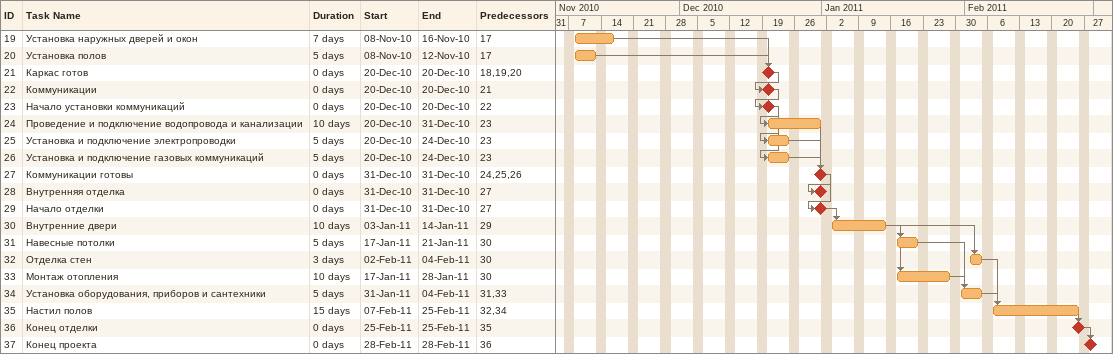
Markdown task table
| ID | Task | Duration | Start | Finish | Predecessors |
|---|---|---|---|---|---|
| 19 | Установка наружных дверей и окон | 7d | 2010-11-08 | 2010-11-16 | 17 |
| 20 | Установка полов | 5d | 2010-11-08 | 2010-11-12 | 17 |
| 21 | Каркас готов | 0d | 2010-12-20 | 2010-12-20 | 18, 19, 20 |
| 22 | Коммуникации | 0d | 2010-12-20 | 2010-12-20 | 21 |
| 23 | Начало установки коммуникаций | 0d | 2010-12-20 | 2010-12-20 | 22 |
| 24 | Проведение и подключение водопровода и канализации | 10d | 2010-12-20 | 2010-12-31 | 23 |
| 25 | Установка и подключение электропроводки | 5d | 2010-12-20 | 2010-12-24 | 23 |
| 26 | Установка и подключение газовых коммуникаций | 5d | 2010-12-20 | 2010-12-24 | 23 |
| 27 | Коммуникации готовы | 0d | 2010-12-31 | 2010-12-31 | 24, 25, 26 |
| 28 | Внутренняя отделка | 0d | 2010-12-31 | 2010-12-31 | 27 |
| 29 | Начало отделки | 0d | 2010-12-31 | 2010-12-31 | 27 |
| 30 | Внутренние двери | 10d | 2011-01-03 | 2011-01-14 | 29 |
| 31 | Навесные потолки | 5d | 2011-01-17 | 2011-01-21 | 30 |
| 32 | Отделка стен | 3d | 2011-02-02 | 2011-02-04 | 30 |
| 33 | Монтаж отопления | 10d | 2011-01-17 | 2011-01-28 | 30 |
| 34 | Установка оборудования, приборов и сантехники | 5d | 2011-01-31 | 2011-02-04 | 31, 33 |
| 35 | Настил полов | 15d | 2011-02-07 | 2011-02-25 | 32, 34 |
| 36 | Конец отделки | 0d | 2011-02-25 | 2011-02-25 | 35 |
| 37 | Конец проекта | 0d | 2011-02-28 | 2011-02-28 | 36 |
